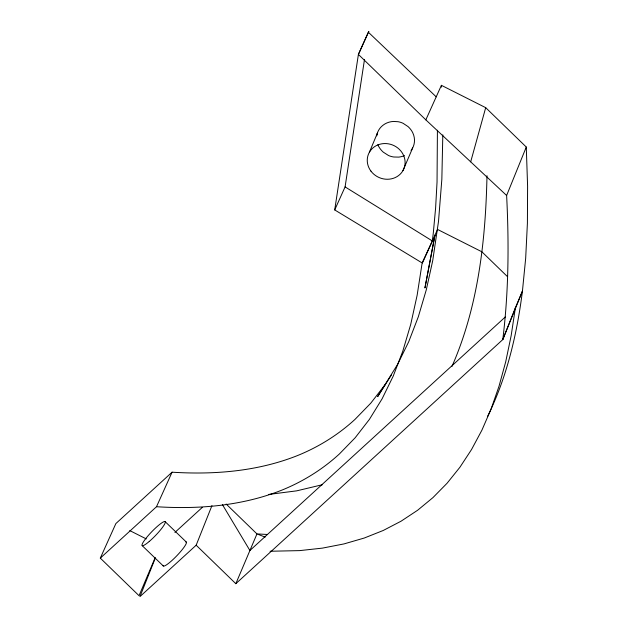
<?xml version="1.0" encoding="UTF-8"?>
<svg xmlns="http://www.w3.org/2000/svg" width="628" height="628" viewBox="0 0 628 628"><rect width="100%" height="100%" fill="white"/><g stroke="black" fill="none" stroke-linecap="round" stroke-linejoin="round"><path stroke-width="0.94" d="M442.811 134.871L441.845 179.302L438.509 221.409L432.708 260.699L426.294 289.814L418.319 316.787L408.773 341.608L397.657 364.287L377.648 396.613L391.519 374.822M486.99 175.722C485.625 240.477 478.246 306.637 451.948 366.469M211.95 505.619L196.164 545.206L235.822 583.695L502.777 339.591C508.711 291.816 509.057 243.507 506.623 195.481L425.839 119.862L358.4 54.416L368.769 31.4L358.4 54.416L334.716 209.925L422.118 262.936L432.362 240.956L433.312 232.925L435.604 208.056L437.041 182.01L437.418 130.247M334.716 209.925L345.086 186.909L364.491 59.487M425.839 119.862L441.398 85.322L485.703 107.671L526.28 147.046L527.599 186.202L527.402 223.27L525.675 258.257L522.433 291.156L515.392 307.751L511.168 335.611L505.713 361.775L499.017 386.251L491.088 409.04L481.927 430.133L471.534 449.538L459.908 467.256L447.042 483.277L432.943 497.611L417.612 510.258L401.049 521.209L383.245 530.472L364.216 538.047L343.948 543.927L322.439 548.118L299.705 550.615L270.064 551.251M376.792 135.868L377.153 133.992M470.686 161.843L485.703 107.671M515.392 307.751L502.777 339.591L522.433 291.156C516.954 334.284 506.898 377.334 487.532 416.474M155.116 558.59L139.966 596.6L196.164 545.206M506.623 195.481L526.28 147.046M369.405 152.188L377.404 133.112M155.265 557.476L139.039 595.705L100.307 558.119L115.866 523.579L172.072 472.193C214.619 474.886 258.241 471.33 298.104 455.324A208.889 192.144 23 0 0 354.93 419.457L370.74 403.215L384.988 384.823M235.822 583.695L256.954 533.91L226.166 504.041M402.956 170.628L412.659 147.957M100.307 558.119L156.505 506.725L172.072 472.193M174.922 532.434L202.326 507.377M505.289 316.983L249.913 550.505L222.383 504.559M322.47 484.698L296.691 490.845L268.682 494.44M156.505 506.725C199.052 509.426 242.683 505.862 282.545 489.856A208.889 192.144 23 0 0 339.363 453.989L355.181 437.747L369.421 419.363L382.099 398.827L393.207 376.148L402.752 351.319L410.736 324.346L417.141 295.231L421.992 263.972L437.551 229.44L481.857 251.781L507.22 276.391M267.426 534.483L256.954 533.91L265.142 537.113M129.768 530.589L146.269 538.91M345.086 186.909L432.362 240.956M368.605 32.46L436.209 96.845M165.125 521.633L186.273 542.011M142.171 545.622L163.327 566.009M441.398 85.322L441.484 87.143M185.613 541.94A16.603 2.669 -46.1 0 1 176.986 555.584A16.603 2.669 -46.1 0 1 163.115 565.459M411.042 150.477A19.209 17.67 23 0 0 412.816 132.916A17.05 15.684 23 0 0 412.274 131.864L411.646 130.82A20.748 19.083 23 0 0 407.988 126.55L403.09 123.3A17.882 16.454 23 0 0 398.074 121.714L393.552 121.447A19.154 17.623 23 0 0 382.797 125.396A18.966 17.451 23 0 0 377.106 133.976M404.463 155.579A19.209 17.67 23 0 1 398.678 157.11L393.819 157A17.859 16.422 23 0 1 388.442 155.469L383.284 152.157A20.583 18.934 23 0 1 379.563 147.878L378.912 146.819A17.168 15.794 23 0 1 378.354 145.743A19.437 17.874 23 0 1 377.891 144.644M434.953 235.194L424.952 287.844L434.953 235.194M370.928 171.106A19.162 17.623 23 0 0 403.514 169.552A19.162 17.623 23 0 0 384.093 143.569A19.162 17.623 23 0 0 370.928 171.106M149.26 541.454A16.603 2.669 -46.1 0 0 165.219 521.727A16.603 2.669 -46.1 0 0 146.465 537.701A16.603 2.669 -46.1 0 0 149.26 541.454"/></g></svg>
